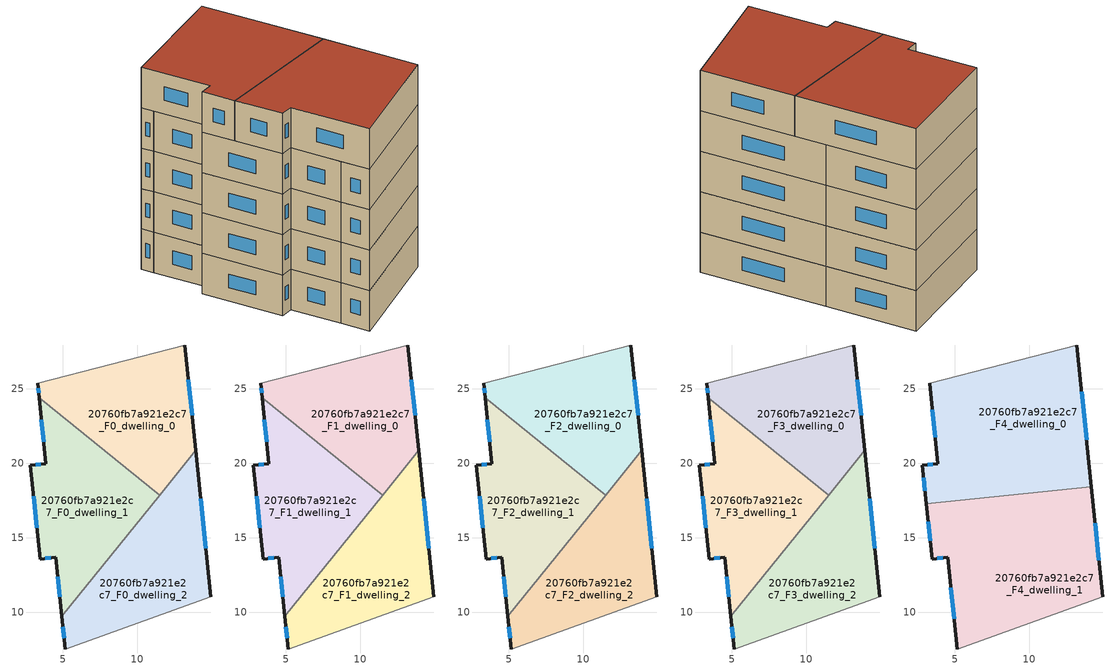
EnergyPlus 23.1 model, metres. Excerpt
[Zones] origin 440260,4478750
20760fb7a921e2c7_F0_dwelling_0
 floor ground (EU_floor_Construction): 13.19,27.94 13.92,20.86 11.49,17.86 3.4,24.39 3.3,25.36 z0
 wall outside (EU_wall_Construction): 13.92,20.86 13.19,27.94 / 3.3,25.36 3.4,24.39 z0:3
 wall to 20760fb7a921e2c7_F0_dwelling_1 (EU_wall_Construction): 3.4,24.39 11.49,17.86 z0:3
 wall adiabatic (EU_wall_Construction): 13.19,27.94 3.3,25.36 z0:3
 wall to 20760fb7a921e2c7_F0_dwelling_2 (EU_wall_Construction): 11.49,17.86 13.92,20.86 z0:3
 window (EU_Window_Construction): 13.68,23.21 13.43,25.59 / 3.34,25.04 3.37,24.72 z0.99:2.01
20760fb7a921e2c7_F0_dwelling_1
 floor ground (EU_floor_Construction): 11.49,17.86 4.93,9.74 4.52,13.69 3.47,13.57 2.82,19.86 3.87,19.97 3.4,24.39 z0
 wall outside (EU_wall_Construction): 3.4,24.39 3.87,19.97 2.82,19.86 3.47,13.57 4.52,13.69 4.93,9.74 z0:3
 wall to 20760fb7a921e2c7_F0_dwelling_2 (EU_wall_Construction): 4.93,9.74 11.49,17.86 z0:3
 window (EU_Window_Construction): 3.52,19.94 3.17,19.9 / 3.56,22.93 3.71,21.44 / 4.66,12.38 4.8,11.05 / 3.82,13.61 4.17,13.65 / 3.03,17.78 3.25,15.66 z0.99:2.01
20760fb7a921e2c7_F0_dwelling_2
 floor ground (EU_floor_Construction): 13.92,20.86 14.92,11.04 5.16,7.53 4.93,9.74 z0
 wall outside (EU_wall_Construction): 14.92,11.04 13.92,20.86 / 4.93,9.74 5.16,7.53 z0:3
 wall adiabatic (EU_wall_Construction): 5.16,7.53 14.92,11.04 z0:3
 window (EU_Window_Construction): 14.59,14.29 14.25,17.6 / 5.01,9.01 5.08,8.26 z0.99:2.01
20760fb7a921e2c7_F1_dwelling_0
 floor to 20760fb7a921e2c7_F0_dwelling_0 (EU_floor_Construction): 13.19,27.94 13.92,20.86 11.49,17.86 3.4,24.39 3.3,25.36 z3
 wall outside (EU_wall_Construction): 13.92,20.86 13.19,27.94 / 3.3,25.36 3.4,24.39 z3:6
 wall to 20760fb7a921e2c7_F1_dwelling_1 (EU_wall_Construction): 3.4,24.39 11.49,17.86 z3:6
 wall adiabatic (EU_wall_Construction): 13.19,27.94 3.3,25.36 z3:6
 wall to 20760fb7a921e2c7_F1_dwelling_2 (EU_wall_Construction): 11.49,17.86 13.92,20.86 z3:6
 window (EU_Window_Construction): 13.68,23.21 13.43,25.59 / 3.34,25.04 3.37,24.72 z3.99:5.01
20760fb7a921e2c7_F1_dwelling_1
 floor to 20760fb7a921e2c7_F0_dwelling_1 (EU_floor_Construction): 11.49,17.86 4.93,9.74 4.52,13.69 3.47,13.57 2.82,19.86 3.87,19.97 3.4,24.39 z3
 wall outside (EU_wall_Construction): 3.4,24.39 3.87,19.97 2.82,19.86 3.47,13.57 4.52,13.69 4.93,9.74 z3:6
 wall to 20760fb7a921e2c7_F1_dwelling_2 (EU_wall_Construction): 4.93,9.74 11.49,17.86 z3:6
 window (EU_Window_Construction): 3.52,19.94 3.17,19.9 / 3.56,22.93 3.71,21.44 / 4.66,12.38 4.8,11.05 / 3.82,13.61 4.17,13.65 / 3.03,17.78 3.25,15.66 z3.99:5.01
20760fb7a921e2c7_F1_dwelling_2
 floor to 20760fb7a921e2c7_F0_dwelling_2 (EU_floor_Construction): 13.92,20.86 14.92,11.04 5.16,7.53 4.93,9.74 z3
 wall outside (EU_wall_Construction): 14.92,11.04 13.92,20.86 / 4.93,9.74 5.16,7.53 z3:6
 wall adiabatic (EU_wall_Construction): 5.16,7.53 14.92,11.04 z3:6
 window (EU_Window_Construction): 14.59,14.29 14.25,17.6 / 5.01,9.01 5.08,8.26 z3.99:5.01
20760fb7a921e2c7_F2_dwelling_0
 floor to 20760fb7a921e2c7_F1_dwelling_0 (EU_floor_Construction): 13.19,27.94 13.92,20.86 11.49,17.86 3.4,24.39 3.3,25.36 z6
 wall outside (EU_wall_Construction): 13.92,20.86 13.19,27.94 / 3.3,25.36 3.4,24.39 z6:9
 wall to 20760fb7a921e2c7_F2_dwelling_1 (EU_wall_Construction): 3.4,24.39 11.49,17.86 z6:9
 wall adiabatic (EU_wall_Construction): 13.19,27.94 3.3,25.36 z6:9
 wall to 20760fb7a921e2c7_F2_dwelling_2 (EU_wall_Construction): 11.49,17.86 13.92,20.86 z6:9
 window (EU_Window_Construction): 13.68,23.21 13.43,25.59 / 3.34,25.04 3.37,24.72 z6.99:8.01
20760fb7a921e2c7_F2_dwelling_1
 floor to 20760fb7a921e2c7_F1_dwelling_1 (EU_floor_Construction): 11.49,17.86 4.93,9.74 4.52,13.69 3.47,13.57 2.82,19.86 3.87,19.97 3.4,24.39 z6
 wall outside (EU_wall_Construction): 3.4,24.39 3.87,19.97 2.82,19.86 3.47,13.57 4.52,13.69 4.93,9.74 z6:9
 wall to 20760fb7a921e2c7_F2_dwelling_2 (EU_wall_Construction): 4.93,9.74 11.49,17.86 z6:9
 window (EU_Window_Construction): 3.52,19.94 3.17,19.9 / 3.56,22.93 3.71,21.44 / 4.66,12.38 4.8,11.05 / 3.82,13.61 4.17,13.65 / 3.03,17.78 3.25,15.66 z6.99:8.01
20760fb7a921e2c7_F2_dwelling_2
 floor to 20760fb7a921e2c7_F1_dwelling_2 (EU_floor_Construction): 13.92,20.86 14.92,11.04 5.16,7.53 4.93,9.74 z6
 wall outside (EU_wall_Construction): 14.92,11.04 13.92,20.86 / 4.93,9.74 5.16,7.53 z6:9
 wall adiabatic (EU_wall_Construction): 5.16,7.53 14.92,11.04 z6:9
 window (EU_Window_Construction): 14.59,14.29 14.25,17.6 / 5.01,9.01 5.08,8.26 z6.99:8.01
20760fb7a921e2c7_F3_dwelling_0
 floor to 20760fb7a921e2c7_F2_dwelling_0 (EU_floor_Construction): 13.19,27.94 13.92,20.86 11.49,17.86 3.4,24.39 3.3,25.36 z9
 wall outside (EU_wall_Construction): 13.92,20.86 13.19,27.94 / 3.3,25.36 3.4,24.39 z9:12
 wall to 20760fb7a921e2c7_F3_dwelling_1 (EU_wall_Construction): 3.4,24.39 11.49,17.86 z9:12
 wall adiabatic (EU_wall_Construction): 13.19,27.94 3.3,25.36 z9:12
 wall to 20760fb7a921e2c7_F3_dwelling_2 (EU_wall_Construction): 11.49,17.86 13.92,20.86 z9:12
 window (EU_Window_Construction): 13.68,23.21 13.43,25.59 / 3.34,25.04 3.37,24.72 z9.99:11.01
20760fb7a921e2c7_F3_dwelling_1
 floor to 20760fb7a921e2c7_F2_dwelling_1 (EU_floor_Construction): 11.49,17.86 4.93,9.74 4.52,13.69 3.47,13.57 2.82,19.86 3.87,19.97 3.4,24.39 z9
 wall outside (EU_wall_Construction): 3.4,24.39 3.87,19.97 2.82,19.86 3.47,13.57 4.52,13.69 4.93,9.74 z9:12
 wall to 20760fb7a921e2c7_F3_dwelling_2 (EU_wall_Construction): 4.93,9.74 11.49,17.86 z9:12
 window (EU_Window_Construction): 3.52,19.94 3.17,19.9 / 3.56,22.93 3.71,21.44 / 4.66,12.38 4.8,11.05 / 3.82,13.61 4.17,13.65 / 3.03,17.78 3.25,15.66 z9.99:11.01
20760fb7a921e2c7_F3_dwelling_2
 floor to 20760fb7a921e2c7_F2_dwelling_2 (EU_floor_Construction): 13.92,20.86 14.92,11.04 5.16,7.53 4.93,9.74 z9
 wall outside (EU_wall_Construction): 14.92,11.04 13.92,20.86 / 4.93,9.74 5.16,7.53 z9:12
 wall adiabatic (EU_wall_Construction): 5.16,7.53 14.92,11.04 z9:12
 window (EU_Window_Construction): 14.59,14.29 14.25,17.6 / 5.01,9.01 5.08,8.26 z9.99:11.01
20760fb7a921e2c7_F4_dwelling_0
 floor to 20760fb7a921e2c7_F3_dwelling_0 (EU_floor_Construction): 13.19,27.94 13.92,20.86 11.75,18.18 11.17,18.12 3.4,24.39 3.3,25.36 z12
 floor to 20760fb7a921e2c7_F3_dwelling_1 (EU_floor_Construction): 11.17,18.12 3.08,17.29 2.82,19.86 3.87,19.97 3.4,24.39 z12
 floor to 20760fb7a921e2c7_F3_dwelling_2 (EU_floor_Construction): 13.92,20.86 14.17,18.43 11.75,18.18 z12
 wall outside (EU_wall_Construction): 14.17,18.43 13.19,27.94 / 3.3,25.36 3.87,19.97 2.82,19.86 3.08,17.29 z12:15
 wall adiabatic (EU_wall_Construction): 13.19,27.94 3.3,25.36 z12:15
 wall to 20760fb7a921e2c7_F4_dwelling_1 (EU_wall_Construction): 3.08,17.29 14.17,18.43 z12:15
 window (EU_Window_Construction): 13.84,21.58 13.51,24.79 / 2.91,19.01 3,18.14 / 3.52,19.94 3.17,19.9 / 3.49,23.58 3.68,21.76 z12.99:14.01
 roof outside (EU_roof_Construction): 14.17,18.43 13.19,27.94 3.3,25.36 3.87,19.97 2.82,19.86 3.08,17.29 z15
20760fb7a921e2c7_F4_dwelling_1
 floor to 20760fb7a921e2c7_F3_dwelling_1 (EU_floor_Construction): 11.49,17.86 4.93,9.74 4.52,13.69 3.47,13.57 3.08,17.29 11.17,18.12 z12
 floor to 20760fb7a921e2c7_F3_dwelling_2 (EU_floor_Construction): 14.17,18.43 14.92,11.04 5.16,7.53 4.93,9.74 11.75,18.18 z12
 floor to 20760fb7a921e2c7_F3_dwelling_0 (EU_floor_Construction): 11.75,18.18 11.49,17.86 11.17,18.12 z12
 wall outside (EU_wall_Construction): 3.08,17.29 3.47,13.57 4.52,13.69 5.16,7.53 / 14.92,11.04 14.17,18.43 z12:15
 wall adiabatic (EU_wall_Construction): 5.16,7.53 14.92,11.04 z12:15
 window (EU_Window_Construction): 3.21,16.06 3.34,14.81 / 14.67,13.49 14.42,15.98 / 4.73,11.65 4.95,9.57 / 3.82,13.61 4.17,13.65 z12.99:14.01
 roof outside (EU_roof_Construction): 14.92,11.04 14.17,18.43 3.08,17.29 3.47,13.57 4.52,13.69 5.16,7.53 z15
[Building]
EU S2 Campaign: North Axis=0; Terrain=City; Solar Distribution=FullExterior
[Site:Location]
Madrid: Latitude=40.5; Longitude=-3.5; Time Zone=1; Elevation=609
[SizingPeriod:WeatherFileDays]
AnnualSizingPeriod: Begin Month=1; Begin Day of Month=1; End Month=12; End Day of Month=31; Day of Week for Start Day=Monday; Use Weather File Daylight Saving Period=No; Use Weather File Rain and Snow Indicators=No
[MATERIAL]
EU_InternalMass_Material: Roughness=MediumRough; Thickness=0.1; Conductivity=1; Density=1800; Specific Heat=900; Thermal Absorptance=0.9; Solar Absorptance=0.7; Visible Absorptance=0.7
[MATERIAL:NOMASS] Roughness=MediumRough; Thermal Absorptance=0.9; Solar Absorptance=0.7; Visible Absorptance=0.7
Name | Thermal Resistance
EU_wall_NoMass | 0.609216
EU_roof_NoMass | 0.513268
EU_floor_NoMass | 0.568163
[WINDOWMATERIAL:SIMPLEGLAZINGSYSTEM]
EU_Window_SimpleGlazing: UFactor=5.50606; Solar Heat Gain Coefficient=0.85; Visible Transmittance=0.85
[CONSTRUCTION]
EU_wall_Construction: EU_wall_NoMass
EU_roof_Construction: EU_roof_NoMass
EU_floor_Construction: EU_floor_NoMass
EU_InternalMass_Construction: EU_InternalMass_Material
EU_Window_Construction: EU_Window_SimpleGlazing
[ZONE] Type=1; Multiplier=1; Ceiling Height=autocalculate; Floor Area=autocalculate; Part of Total Floor Area=Yes
Name | Volume
20760fb7a921e2c7_F0_dwelling_0; 20760fb7a921e2c7_F1_dwelling_0; 20760fb7a921e2c7_F2_dwelling_0; 20760fb7a921e2c7_F3_dwelling_0 | 182.717
20760fb7a921e2c7_F4_dwelling_0 | 274.092
20760fb7a921e2c7_F0_dwelling_1; 20760fb7a921e2c7_F1_dwelling_1; 20760fb7a921e2c7_F2_dwelling_1; 20760fb7a921e2c7_F3_dwelling_1 | 182.728
20760fb7a921e2c7_F4_dwelling_1 | 274.087
20760fb7a921e2c7_F0_dwelling_2; 20760fb7a921e2c7_F1_dwelling_2; 20760fb7a921e2c7_F2_dwelling_2; 20760fb7a921e2c7_F3_dwelling_2 | 182.736
[INTERNALMASS] Construction=EU_InternalMass_Construction
Name | Zone or ZoneList | Surface Area
20760fb7a921e2c7_F0_dwelling_0_EU_InternalMass | 20760fb7a921e2c7_F0_dwelling_0 | 60.9059
20760fb7a921e2c7_F0_dwelling_1_EU_InternalMass | 20760fb7a921e2c7_F0_dwelling_1 | 60.9103
20760fb7a921e2c7_F0_dwelling_2_EU_InternalMass | 20760fb7a921e2c7_F0_dwelling_2 | 60.9122
20760fb7a921e2c7_F1_dwelling_0_EU_InternalMass | 20760fb7a921e2c7_F1_dwelling_0 | 60.9059
20760fb7a921e2c7_F1_dwelling_1_EU_InternalMass | 20760fb7a921e2c7_F1_dwelling_1 | 60.9103
20760fb7a921e2c7_F1_dwelling_2_EU_InternalMass | 20760fb7a921e2c7_F1_dwelling_2 | 60.9122
20760fb7a921e2c7_F2_dwelling_0_EU_InternalMass | 20760fb7a921e2c7_F2_dwelling_0 | 60.9059
20760fb7a921e2c7_F2_dwelling_1_EU_InternalMass | 20760fb7a921e2c7_F2_dwelling_1 | 60.9103
20760fb7a921e2c7_F2_dwelling_2_EU_InternalMass | 20760fb7a921e2c7_F2_dwelling_2 | 60.9122
20760fb7a921e2c7_F3_dwelling_0_EU_InternalMass | 20760fb7a921e2c7_F3_dwelling_0 | 60.9059
20760fb7a921e2c7_F3_dwelling_1_EU_InternalMass | 20760fb7a921e2c7_F3_dwelling_1 | 60.9103
20760fb7a921e2c7_F3_dwelling_2_EU_InternalMass | 20760fb7a921e2c7_F3_dwelling_2 | 60.9122
20760fb7a921e2c7_F4_dwelling_0_EU_InternalMass | 20760fb7a921e2c7_F4_dwelling_0 | 91.364
20760fb7a921e2c7_F4_dwelling_1_EU_InternalMass | 20760fb7a921e2c7_F4_dwelling_1 | 91.3626
[OTHEREQUIPMENT] Fuel Type=Electricity; Design Level Calculation Method=Watts/Area; Power per Zone Floor Area=1; Fraction Latent=0; Fraction Radiant=0; Fraction Lost=0; Carbon Dioxide Generation Rate=0; EndUse Subcategory=EU_Step8_InternalGains
Name | Zone or ZoneList or Space or SpaceList | Schedule
EU_Step8_InternalGain_20760fb7a921e2c7_F0_dwelling_0_f000 | 20760fb7a921e2c7_F0_dwelling_0 | EU_Step8_GainSchedule_20760fb7a921e2c7_F0_dwelling_0_f000
EU_Step8_InternalGain_20760fb7a921e2c7_F0_dwelling_1_f000 | 20760fb7a921e2c7_F0_dwelling_1 | EU_Step8_GainSchedule_20760fb7a921e2c7_F0_dwelling_1_f000
EU_Step8_InternalGain_20760fb7a921e2c7_F0_dwelling_2_f000 | 20760fb7a921e2c7_F0_dwelling_2 | EU_Step8_GainSchedule_20760fb7a921e2c7_F0_dwelling_2_f000
EU_Step8_InternalGain_20760fb7a921e2c7_F1_dwelling_0_f000 | 20760fb7a921e2c7_F1_dwelling_0 | EU_Step8_GainSchedule_20760fb7a921e2c7_F1_dwelling_0_f000
EU_Step8_InternalGain_20760fb7a921e2c7_F1_dwelling_1_f000 | 20760fb7a921e2c7_F1_dwelling_1 | EU_Step8_GainSchedule_20760fb7a921e2c7_F1_dwelling_1_f000
EU_Step8_InternalGain_20760fb7a921e2c7_F1_dwelling_2_f000 | 20760fb7a921e2c7_F1_dwelling_2 | EU_Step8_GainSchedule_20760fb7a921e2c7_F1_dwelling_2_f000
EU_Step8_InternalGain_20760fb7a921e2c7_F2_dwelling_0_f000 | 20760fb7a921e2c7_F2_dwelling_0 | EU_Step8_GainSchedule_20760fb7a921e2c7_F2_dwelling_0_f000
EU_Step8_InternalGain_20760fb7a921e2c7_F2_dwelling_1_f000 | 20760fb7a921e2c7_F2_dwelling_1 | EU_Step8_GainSchedule_20760fb7a921e2c7_F2_dwelling_1_f000
EU_Step8_InternalGain_20760fb7a921e2c7_F2_dwelling_2_f000 | 20760fb7a921e2c7_F2_dwelling_2 | EU_Step8_GainSchedule_20760fb7a921e2c7_F2_dwelling_2_f000
EU_Step8_InternalGain_20760fb7a921e2c7_F3_dwelling_0_f000 | 20760fb7a921e2c7_F3_dwelling_0 | EU_Step8_GainSchedule_20760fb7a921e2c7_F3_dwelling_0_f000
EU_Step8_InternalGain_20760fb7a921e2c7_F3_dwelling_1_f000 | 20760fb7a921e2c7_F3_dwelling_1 | EU_Step8_GainSchedule_20760fb7a921e2c7_F3_dwelling_1_f000
EU_Step8_InternalGain_20760fb7a921e2c7_F3_dwelling_2_f000 | 20760fb7a921e2c7_F3_dwelling_2 | EU_Step8_GainSchedule_20760fb7a921e2c7_F3_dwelling_2_f000
EU_Step8_InternalGain_20760fb7a921e2c7_F4_dwelling_0_f000 | 20760fb7a921e2c7_F4_dwelling_0 | EU_Step8_GainSchedule_20760fb7a921e2c7_F4_dwelling_0_f000
EU_Step8_InternalGain_20760fb7a921e2c7_F4_dwelling_1_f000 | 20760fb7a921e2c7_F4_dwelling_1 | EU_Step8_GainSchedule_20760fb7a921e2c7_F4_dwelling_1_f000
[ZONEVENTILATION:DESIGNFLOWRATE] Schedule=EU_AlwaysOn; Design Flow Rate Calculation Method=AirChanges/Hour; Air Changes per Hour=0.752966; Ventilation Type=Natural; Fan Pressure Rise=0; Fan Total Efficiency=1; Constant Term Coefficient=1; Temperature Term Coefficient=0; Velocity Term Coefficient=0; Velocity Squared Term Coefficient=0; Minimum Indoor Temperature=-100; Maximum Indoor Temperature=100; Delta Temperature=-100; Minimum Outdoor Temperature=-100; Maximum Outdoor Temperature=100; Maximum Wind Speed=40
Name | Zone or ZoneList or Space or SpaceList
EU_ConstantAir_20760fb7a921e2c7_F0_dwelling_0 | 20760fb7a921e2c7_F0_dwelling_0
EU_ConstantAir_20760fb7a921e2c7_F0_dwelling_1 | 20760fb7a921e2c7_F0_dwelling_1
EU_ConstantAir_20760fb7a921e2c7_F0_dwelling_2 | 20760fb7a921e2c7_F0_dwelling_2
EU_ConstantAir_20760fb7a921e2c7_F1_dwelling_0 | 20760fb7a921e2c7_F1_dwelling_0
EU_ConstantAir_20760fb7a921e2c7_F1_dwelling_1 | 20760fb7a921e2c7_F1_dwelling_1
EU_ConstantAir_20760fb7a921e2c7_F1_dwelling_2 | 20760fb7a921e2c7_F1_dwelling_2
EU_ConstantAir_20760fb7a921e2c7_F2_dwelling_0 | 20760fb7a921e2c7_F2_dwelling_0
EU_ConstantAir_20760fb7a921e2c7_F2_dwelling_1 | 20760fb7a921e2c7_F2_dwelling_1
EU_ConstantAir_20760fb7a921e2c7_F2_dwelling_2 | 20760fb7a921e2c7_F2_dwelling_2
EU_ConstantAir_20760fb7a921e2c7_F3_dwelling_0 | 20760fb7a921e2c7_F3_dwelling_0
EU_ConstantAir_20760fb7a921e2c7_F3_dwelling_1 | 20760fb7a921e2c7_F3_dwelling_1
EU_ConstantAir_20760fb7a921e2c7_F3_dwelling_2 | 20760fb7a921e2c7_F3_dwelling_2
EU_ConstantAir_20760fb7a921e2c7_F4_dwelling_0 | 20760fb7a921e2c7_F4_dwelling_0
EU_ConstantAir_20760fb7a921e2c7_F4_dwelling_1 | 20760fb7a921e2c7_F4_dwelling_1
[HVACTEMPLATE:THERMOSTAT] Constant Heating Setpoint=20; Constant Cooling Setpoint=50
EU_HeatOnly_20760fb7a921e2c7_F0_dwelling_0; EU_HeatOnly_20760fb7a921e2c7_F0_dwelling_1; EU_HeatOnly_20760fb7a921e2c7_F0_dwelling_2; EU_HeatOnly_20760fb7a921e2c7_F1_dwelling_0; EU_HeatOnly_20760fb7a921e2c7_F1_dwelling_1; EU_HeatOnly_20760fb7a921e2c7_F1_dwelling_2; EU_HeatOnly_20760fb7a921e2c7_F2_dwelling_0; EU_HeatOnly_20760fb7a921e2c7_F2_dwelling_1; EU_HeatOnly_20760fb7a921e2c7_F2_dwelling_2; EU_HeatOnly_20760fb7a921e2c7_F3_dwelling_0; EU_HeatOnly_20760fb7a921e2c7_F3_dwelling_1; EU_HeatOnly_20760fb7a921e2c7_F3_dwelling_2; EU_HeatOnly_20760fb7a921e2c7_F4_dwelling_0; EU_HeatOnly_20760fb7a921e2c7_F4_dwelling_1
[HVACTEMPLATE:ZONE:IDEALLOADSAIRSYSTEM] System Availability Schedule=EU_AlwaysOn; Maximum Heating Supply Air Temperature=50; Minimum Cooling Supply Air Temperature=13; Maximum Heating Supply Air Humidity Ratio=0.0156; Minimum Cooling Supply Air Humidity Ratio=0.0077; Heating Limit=NoLimit; Cooling Limit=NoLimit; Heating Availability Schedule=EU_AlwaysOn; Cooling Availability Schedule=EU_CoolingOff; Dehumidification Control Type=ConstantSensibleHeatRatio; Cooling Sensible Heat Ratio=0.7; Dehumidification Setpoint=60; Humidification Control Type=None; Humidification Setpoint=30; Outdoor Air Method=None; Outdoor Air Flow Rate per Person=0.00944; Outdoor Air Flow Rate per Zone Floor Area=0; Outdoor Air Flow Rate per Zone=0; Demand Controlled Ventilation Type=None; Outdoor Air Economizer Type=NoEconomizer; Heat Recovery Type=None; Sensible Heat Recovery Effectiveness=0.7; Latent Heat Recovery Effectiveness=0.65
Name | Template Thermostat
20760fb7a921e2c7_F0_dwelling_0 | EU_HeatOnly_20760fb7a921e2c7_F0_dwelling_0
20760fb7a921e2c7_F0_dwelling_1 | EU_HeatOnly_20760fb7a921e2c7_F0_dwelling_1
20760fb7a921e2c7_F0_dwelling_2 | EU_HeatOnly_20760fb7a921e2c7_F0_dwelling_2
20760fb7a921e2c7_F1_dwelling_0 | EU_HeatOnly_20760fb7a921e2c7_F1_dwelling_0
20760fb7a921e2c7_F1_dwelling_1 | EU_HeatOnly_20760fb7a921e2c7_F1_dwelling_1
20760fb7a921e2c7_F1_dwelling_2 | EU_HeatOnly_20760fb7a921e2c7_F1_dwelling_2
20760fb7a921e2c7_F2_dwelling_0 | EU_HeatOnly_20760fb7a921e2c7_F2_dwelling_0
20760fb7a921e2c7_F2_dwelling_1 | EU_HeatOnly_20760fb7a921e2c7_F2_dwelling_1
20760fb7a921e2c7_F2_dwelling_2 | EU_HeatOnly_20760fb7a921e2c7_F2_dwelling_2
20760fb7a921e2c7_F3_dwelling_0 | EU_HeatOnly_20760fb7a921e2c7_F3_dwelling_0
20760fb7a921e2c7_F3_dwelling_1 | EU_HeatOnly_20760fb7a921e2c7_F3_dwelling_1
20760fb7a921e2c7_F3_dwelling_2 | EU_HeatOnly_20760fb7a921e2c7_F3_dwelling_2
20760fb7a921e2c7_F4_dwelling_0 | EU_HeatOnly_20760fb7a921e2c7_F4_dwelling_0
20760fb7a921e2c7_F4_dwelling_1 | EU_HeatOnly_20760fb7a921e2c7_F4_dwelling_1
[SIZING:ZONE] Zone Cooling Design Supply Air Temperature Input Method=SupplyAirTemperature; Zone Cooling Design Supply Air Temperature=13; Zone Heating Design Supply Air Temperature Input Method=SupplyAirTemperature; Zone Heating Design Supply Air Temperature=50; Zone Cooling Design Supply Air Humidity Ratio=0.008; Zone Heating Design Supply Air Humidity Ratio=0.008; Cooling Design Air Flow Method=DesignDay; Cooling Design Air Flow Rate=0; Cooling Minimum Air Flow per Zone Floor Area=0.000762; Cooling Minimum Air Flow=0; Cooling Minimum Air Flow Fraction=0.2; Heating Design Air Flow Method=DesignDay; Heating Design Air Flow Rate=0; Heating Maximum Air Flow per Zone Floor Area=0.002032; Heating Maximum Air Flow=0.141576; Heating Maximum Air Flow Fraction=0.3; Account for Dedicated Outdoor Air System=No; Dedicated Outdoor Air System Control Strategy=NeutralSupplyAir; Dedicated Outdoor Air Low Setpoint Temperature for Design=autosize; Dedicated Outdoor Air High Setpoint Temperature for Design=autosize; Zone Load Sizing Method=Sensible Load Only No Latent Load; Zone Latent Cooling Design Supply Air Humidity Ratio Input Method=HumidityRatioDifference; Zone Cooling Design Supply Air Humidity Ratio Difference=0.005; Zone Latent Heating Design Supply Air Humidity Ratio Input Method=HumidityRatioDifference; Zone Humidification Design Supply Air Humidity Ratio Difference=0.005
20760fb7a921e2c7_F0_dwelling_0; 20760fb7a921e2c7_F0_dwelling_1; 20760fb7a921e2c7_F0_dwelling_2; 20760fb7a921e2c7_F1_dwelling_0; 20760fb7a921e2c7_F1_dwelling_1; 20760fb7a921e2c7_F1_dwelling_2; 20760fb7a921e2c7_F2_dwelling_0; 20760fb7a921e2c7_F2_dwelling_1; 20760fb7a921e2c7_F2_dwelling_2; 20760fb7a921e2c7_F3_dwelling_0; 20760fb7a921e2c7_F3_dwelling_1; 20760fb7a921e2c7_F3_dwelling_2; 20760fb7a921e2c7_F4_dwelling_0; 20760fb7a921e2c7_F4_dwelling_1
[SCHEDULE:CONSTANT]
Name | Hourly Value
EU_AlwaysOn | 1
EU_CoolingOff | 0
[SCHEDULE:FILE] Column Number=1; Rows to Skip at Top=0; Number of Hours of Data=8760; Column Separator=Comma; Interpolate to Timestep=No; Minutes per Item=60; Adjust Schedule for Daylight Savings=Yes
Name | File
EU_Step8_GainSchedule_20760fb7a921e2c7_F0_dwelling_0_f000 | ../../schedules/20760fb7a921e2c7/20760fb7a921e2c7_F0_dwelling_0_f000_gain.csv
EU_Step8_GainSchedule_20760fb7a921e2c7_F0_dwelling_1_f000 | ../../schedules/20760fb7a921e2c7/20760fb7a921e2c7_F0_dwelling_1_f000_gain.csv
EU_Step8_GainSchedule_20760fb7a921e2c7_F0_dwelling_2_f000 | ../../schedules/20760fb7a921e2c7/20760fb7a921e2c7_F0_dwelling_2_f000_gain.csv
EU_Step8_GainSchedule_20760fb7a921e2c7_F1_dwelling_0_f000 | ../../schedules/20760fb7a921e2c7/20760fb7a921e2c7_F1_dwelling_0_f000_gain.csv
EU_Step8_GainSchedule_20760fb7a921e2c7_F1_dwelling_1_f000 | ../../schedules/20760fb7a921e2c7/20760fb7a921e2c7_F1_dwelling_1_f000_gain.csv
EU_Step8_GainSchedule_20760fb7a921e2c7_F1_dwelling_2_f000 | ../../schedules/20760fb7a921e2c7/20760fb7a921e2c7_F1_dwelling_2_f000_gain.csv
EU_Step8_GainSchedule_20760fb7a921e2c7_F2_dwelling_0_f000 | ../../schedules/20760fb7a921e2c7/20760fb7a921e2c7_F2_dwelling_0_f000_gain.csv
EU_Step8_GainSchedule_20760fb7a921e2c7_F2_dwelling_1_f000 | ../../schedules/20760fb7a921e2c7/20760fb7a921e2c7_F2_dwelling_1_f000_gain.csv
EU_Step8_GainSchedule_20760fb7a921e2c7_F2_dwelling_2_f000 | ../../schedules/20760fb7a921e2c7/20760fb7a921e2c7_F2_dwelling_2_f000_gain.csv
EU_Step8_GainSchedule_20760fb7a921e2c7_F3_dwelling_0_f000 | ../../schedules/20760fb7a921e2c7/20760fb7a921e2c7_F3_dwelling_0_f000_gain.csv
EU_Step8_GainSchedule_20760fb7a921e2c7_F3_dwelling_1_f000 | ../../schedules/20760fb7a921e2c7/20760fb7a921e2c7_F3_dwelling_1_f000_gain.csv
EU_Step8_GainSchedule_20760fb7a921e2c7_F3_dwelling_2_f000 | ../../schedules/20760fb7a921e2c7/20760fb7a921e2c7_F3_dwelling_2_f000_gain.csv
EU_Step8_GainSchedule_20760fb7a921e2c7_F4_dwelling_0_f000 | ../../schedules/20760fb7a921e2c7/20760fb7a921e2c7_F4_dwelling_0_f000_gain.csv
EU_Step8_GainSchedule_20760fb7a921e2c7_F4_dwelling_1_f000 | ../../schedules/20760fb7a921e2c7/20760fb7a921e2c7_F4_dwelling_1_f000_gain.csv
